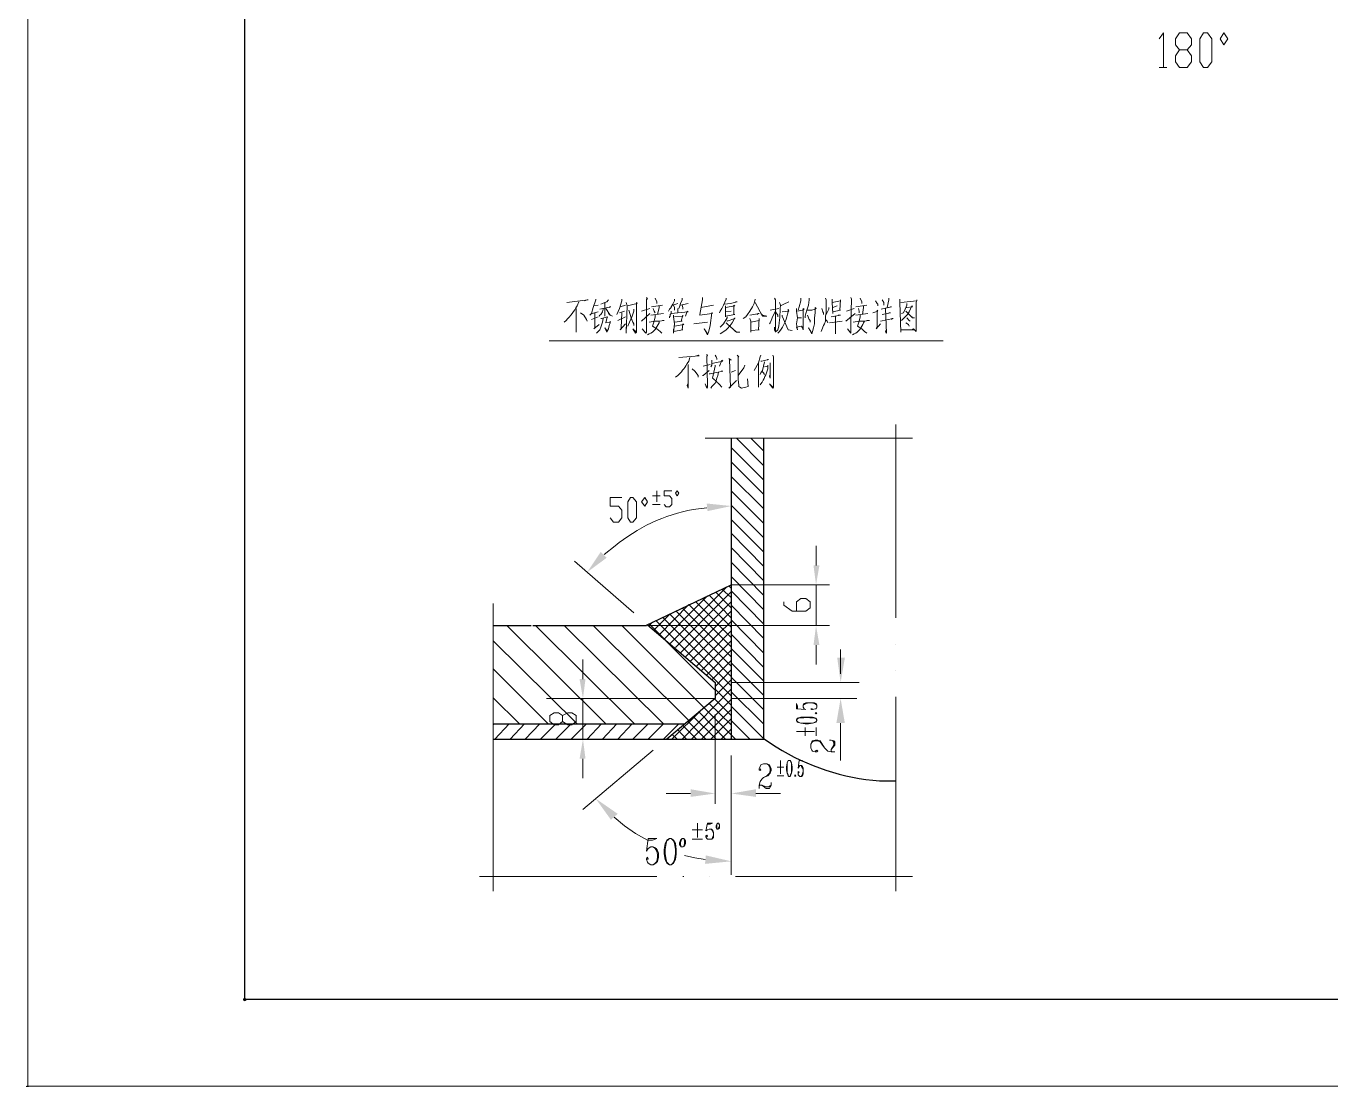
# Model space of a CAD drawing. Header units: millimetres. Extents: x 1435 to 2259, y 1083 to 2249.
# Drawn here: x 1435 to 1712.1, y 1082.7 to 1307.8 of the extents above; entities that cross this region are included whole.
import ezdxf

# ---------------------------------------------------------------- set-up
doc = ezdxf.new("R2010")
doc.units = ezdxf.units.MM
doc.layers.add('1', color=7, linetype='Continuous')

msp = doc.modelspace()

# ---------------------------------------------------------------- hatches: boundary and pattern name
h = msp.add_hatch(color=0)
h.dxf.hatch_style = 2
h.paths.add_polyline_path([(1579.71, 1204.88), (1579.53, 1206.5), (1584.75, 1205.96)])
h = msp.add_hatch(color=0)
h.dxf.hatch_style = 2
h.paths.add_polyline_path([(1558.29, 1194.98), (1557.03, 1196.24), (1554.15, 1191.92)])
h = msp.add_hatch(color=0)
h.dxf.hatch_style = 2
h.paths.add_polyline_path([(1602.21, 1193.36), (1603.47, 1193.36), (1602.75, 1189.22)])
h = msp.add_hatch(color=0)
h.dxf.hatch_style = 2
h.paths.add_polyline_path([(1602.21, 1176.44), (1603.47, 1176.44), (1602.75, 1180.58)])
h = msp.add_hatch(color=0)
h.dxf.hatch_style = 2
h.paths.add_polyline_path([(1608.87, 1173.74), (1607.25, 1173.74), (1607.97, 1168.52)])
h = msp.add_hatch(color=0)
h.dxf.hatch_style = 2
h.paths.add_polyline_path([(1552.53, 1169.24), (1553.79, 1169.24), (1553.25, 1165.1)])
h = msp.add_hatch(color=0)
h.dxf.hatch_style = 2
h.paths.add_polyline_path([(1608.87, 1159.88), (1607.07, 1159.88), (1607.97, 1165.1)])
h = msp.add_hatch(color=0)
h.dxf.hatch_style = 2
h.paths.add_polyline_path([(1552.53, 1152.32), (1553.79, 1152.32), (1553.25, 1156.46)])
h = msp.add_hatch(color=0)
h.dxf.hatch_style = 2
h.paths.add_polyline_path([(1576.11, 1145.84), (1576.11, 1144.22), (1581.33, 1144.94)])
h = msp.add_hatch(color=0)
h.dxf.hatch_style = 2
h.paths.add_polyline_path([(1589.97, 1145.84), (1589.97, 1144.22), (1584.75, 1144.94)])
h = msp.add_hatch(color=0)
h.dxf.hatch_style = 2
h.paths.add_polyline_path([(1559.19, 1139.36), (1560.63, 1140.62), (1555.95, 1143.86)])
h = msp.add_hatch(color=0)
h.dxf.hatch_style = 2
h.paths.add_polyline_path([(1579.35, 1131.8), (1579.17, 1130), (1584.75, 1130.54)])
h = msp.add_hatch(color=0)
h.dxf.hatch_style = 2
h.paths.add_polyline_path([(1481.43, 1100.84), (1481.07, 1101.02), (1481.07, 1101.38), (1481.43, 1101.56), (1481.79, 1101.38), (1481.79, 1101.02)])
h = msp.add_hatch(color=0)
h.dxf.hatch_style = 2
h.paths.add_polyline_path([(1435.35, 1082.66), (1434.99, 1082.66), (1434.99, 1082.84), (1435.35, 1083.02), (1435.53, 1082.84), (1435.53, 1082.66)])

# ---------------------------------------------------------------- linework, layer by layer
at = {"layer": '1', "color": 0, "lineweight": 9}
for points in [[(2259.21, 1082.84), (1435.35, 1082.84), (1435.35, 2249.06), (2259.21, 2249.06), (2259.21, 1082.84)], [(1675.65, 1305.14), (1676.55, 1306.4), (1676.55, 1299.02)], [(1679.97, 1299.02), (1679.07, 1300.28), (1679.07, 1301.54), (1679.97, 1302.8), (1681.59, 1302.8), (1682.49, 1303.88), (1682.49, 1305.14), (1681.59, 1306.4), (1679.97, 1306.4), (1679.07, 1305.14), (1679.07, 1303.88), (1679.97, 1302.8)], [(1685.01, 1299.02), (1684.29, 1300.28), (1684.29, 1305.14), (1685.01, 1306.4), (1685.91, 1306.4), (1686.81, 1305.14), (1686.81, 1300.28), (1685.91, 1299.02), (1685.01, 1299.02)], [(1688.61, 1305.14), (1689.33, 1306.4), (1690.23, 1305.14), (1689.33, 1303.88), (1688.61, 1305.14)], [(1681.59, 1302.8), (1682.49, 1301.54), (1682.49, 1300.28), (1681.59, 1299.02), (1679.97, 1299.02)], [(1675.65, 1299.02), (1677.27, 1299.02)], [(1555.95, 1249.88), (1555.95, 1249.7), (1555.41, 1248.08), (1555.05, 1246.82), (1554.69, 1246.46)], [(1561.53, 1249.88), (1561.53, 1249.52), (1560.99, 1247.9), (1560.45, 1246.64)], [(1566.75, 1250.24), (1566.93, 1249.88), (1566.75, 1249.88), (1566.75, 1245.02), (1566.75, 1242.86), (1566.57, 1242.68), (1565.85, 1243.58), (1566.57, 1242.68)], [(1568.55, 1250.06), (1568.91, 1249.34), (1568.91, 1248.98)], [(1572.69, 1249.88), (1572.69, 1249.52), (1572.33, 1248.8), (1571.97, 1248.26), (1571.97, 1248.08), (1571.61, 1247.72), (1571.43, 1247.36)], [(1574.31, 1250.06), (1574.31, 1249.7), (1573.95, 1248.98), (1573.77, 1248.26), (1573.59, 1247.9)], [(1578.63, 1250.24), (1578.63, 1249.7), (1578.09, 1246.64), (1578.09, 1246.46), (1578.09, 1246.46), (1580.61, 1246.82), (1580.79, 1247), (1580.61, 1247), (1580.25, 1244.3), (1580.07, 1243.4), (1579.89, 1242.86), (1579.71, 1242.32), (1578.99, 1243.58), (1579.71, 1242.5)], [(1583.67, 1250.06), (1583.67, 1249.88), (1583.13, 1248.62), (1582.77, 1247.9), (1582.41, 1247.36), (1582.23, 1247)], [(1589.79, 1249.88), (1589.61, 1248.98), (1589.25, 1248.26), (1588.71, 1247.36), (1588.17, 1246.64), (1587.81, 1246.1), (1587.27, 1245.74)], [(1593.93, 1250.06), (1594.11, 1249.7), (1594.11, 1249.7), (1594.11, 1242.86), (1593.93, 1243.4), (1593.93, 1243.94)], [(1599.51, 1250.06), (1599.51, 1249.52), (1599.15, 1248.26), (1598.97, 1247.54)], [(1601.31, 1250.06), (1601.31, 1249.7), (1601.13, 1248.62), (1600.77, 1247.54), (1600.59, 1246.82), (1600.41, 1246.28), (1600.41, 1245.92)], [(1604.73, 1250.06), (1604.91, 1249.7), (1604.91, 1249.52), (1604.91, 1247), (1604.73, 1246.28), (1604.73, 1245.92), (1604.73, 1245.2), (1604.55, 1244.66), (1604.37, 1244.3), (1604.01, 1243.4), (1603.83, 1243.04)], [(1606.17, 1249.88), (1606.17, 1249.16), (1606.35, 1246.82), (1606.35, 1247.18), (1607.97, 1247.54), (1607.79, 1247.54), (1607.97, 1249.7), (1607.97, 1249.52), (1606.17, 1249.16)], [(1610.13, 1250.24), (1610.31, 1249.88), (1610.31, 1249.88), (1610.13, 1245.02), (1610.13, 1242.86), (1610.13, 1242.68), (1609.41, 1243.58), (1610.13, 1242.68)], [(1612.11, 1250.06), (1612.47, 1249.34), (1612.47, 1248.98)], [(1618.23, 1250.06), (1618.23, 1249.7), (1617.87, 1248.08)], [(1620.57, 1249.88), (1620.57, 1249.16), (1620.75, 1242.86), (1620.75, 1243.4), (1623.63, 1243.4), (1623.45, 1243.58), (1623.09, 1243.4)], [(1549.83, 1249.16), (1554.33, 1249.7), (1554.15, 1249.7), (1553.61, 1249.52)], [(1551.81, 1247.9), (1551.81, 1243.04), (1551.81, 1242.86), (1551.81, 1243.22), (1551.81, 1243.76)], [(1554.15, 1245.2), (1553.97, 1245.56), (1553.43, 1246.46), (1552.71, 1247)], [(1556.49, 1247.18), (1555.23, 1246.82)], [(1555.59, 1248.44), (1556.49, 1248.62)], [(1555.77, 1247), (1555.77, 1243.76), (1555.59, 1243.58), (1556.67, 1244.48)], [(1557.57, 1247.9), (1557.57, 1247.72), (1557.39, 1247.18), (1557.03, 1246.64), (1556.85, 1246.46), (1556.67, 1246.28)], [(1556.85, 1247.72), (1559.19, 1248.26), (1559.01, 1248.26), (1558.83, 1248.08)], [(1558.65, 1249.7), (1558.29, 1249.34), (1557.93, 1249.16), (1557.39, 1248.98), (1557.39, 1248.98), (1557.03, 1248.8)], [(1557.93, 1249.16), (1557.93, 1246.28), (1557.93, 1246.64), (1557.93, 1247)], [(1558.11, 1247.9), (1559.01, 1246.46), (1559.55, 1246.28), (1559.01, 1246.46), (1558.65, 1246.82)], [(1562.07, 1247.36), (1560.99, 1247)], [(1561.17, 1248.26), (1562.25, 1248.62)], [(1561.53, 1247), (1561.35, 1243.76), (1561.17, 1243.4), (1562.25, 1244.66)], [(1562.43, 1249.16), (1562.61, 1248.44), (1562.43, 1242.68), (1562.43, 1243.22), (1562.43, 1243.94)], [(1562.61, 1248.44), (1564.77, 1248.98), (1564.59, 1249.16), (1564.59, 1248.62), (1564.59, 1243.22), (1564.59, 1242.86), (1564.41, 1242.68), (1563.87, 1243.58), (1564.59, 1242.86)], [(1564.05, 1247.72), (1564.05, 1247.36), (1563.69, 1246.28), (1563.15, 1245.02), (1562.79, 1244.12)], [(1562.97, 1247.54), (1563.51, 1245.92), (1563.51, 1245.92), (1563.87, 1245.02), (1564.05, 1244.66), (1564.05, 1244.3)], [(1565.67, 1247.36), (1567.47, 1247.9)], [(1567.83, 1248.26), (1570.17, 1248.62)], [(1568.19, 1247.9), (1568.37, 1247.36), (1568.55, 1247)], [(1569.45, 1248.44), (1569.45, 1248.08), (1569.09, 1246.64)], [(1571.97, 1247.36), (1571.97, 1246.82), (1571.79, 1246.64), (1571.79, 1246.28), (1571.61, 1246.1), (1571.61, 1245.92)], [(1571.97, 1246.82), (1575.57, 1247.18), (1575.39, 1247.36), (1575.03, 1246.28)], [(1572.33, 1248.62), (1573.41, 1248.98)], [(1572.51, 1248.62), (1572.69, 1248.08), (1572.69, 1247.54)], [(1573.41, 1247.9), (1573.41, 1247.54), (1573.41, 1247)], [(1573.95, 1248.62), (1575.57, 1248.98)], [(1574.31, 1248.62), (1574.49, 1248.08), (1574.49, 1247.72)], [(1580.97, 1248.62), (1578.27, 1248.08)], [(1583.31, 1248.8), (1584.57, 1248.98), (1586.01, 1249.34), (1586.01, 1249.34), (1585.65, 1249.34)], [(1583.49, 1248.44), (1583.49, 1248.08), (1583.49, 1247), (1583.49, 1246.1), (1583.49, 1246.28), (1585.47, 1246.64), (1585.29, 1246.64), (1585.29, 1248.62), (1585.47, 1248.44), (1583.49, 1248.08)], [(1584.75, 1247.36), (1583.49, 1247.18)], [(1589.79, 1249.16), (1591.41, 1246.28), (1592.31, 1246.28), (1591.41, 1246.46), (1591.05, 1246.82)], [(1594.11, 1247.36), (1593.57, 1246.28), (1593.21, 1245.38), (1593.03, 1244.84), (1592.85, 1244.66)], [(1593.03, 1247.54), (1594.83, 1247.9)], [(1594.11, 1247.18), (1594.65, 1246.46), (1594.65, 1246.1)], [(1596.99, 1249.34), (1595.91, 1248.8), (1595.19, 1248.44)], [(1598.61, 1247.9), (1598.61, 1247.36), (1598.79, 1245.92), (1598.61, 1244.66), (1598.79, 1243.4), (1598.61, 1243.94), (1599.69, 1244.12), (1599.87, 1243.76), (1600.05, 1243.4), (1600.05, 1245.2), (1600.05, 1247.72), (1600.05, 1247.9), (1600.23, 1247.72), (1599.87, 1247.54), (1598.79, 1247.36)], [(1600.77, 1247.54), (1601.85, 1247.54), (1601.85, 1247.54), (1602.57, 1247.72), (1602.75, 1247.9), (1602.57, 1248.08), (1602.57, 1247), (1602.39, 1245.92), (1602.39, 1244.66), (1602.21, 1243.76), (1602.03, 1243.04), (1601.85, 1242.5), (1601.13, 1243.76), (1601.85, 1242.68)], [(1604.01, 1247.9), (1604.19, 1247.18), (1604.37, 1247), (1604.37, 1246.64)], [(1605.45, 1248.08), (1605.45, 1247.72), (1604.91, 1246.64)], [(1606.35, 1248.08), (1607.25, 1248.44)], [(1609.23, 1247.36), (1610.85, 1247.9)], [(1611.21, 1248.26), (1613.55, 1248.62)], [(1611.75, 1247.9), (1611.93, 1247.36), (1611.93, 1247)], [(1612.83, 1248.44), (1612.83, 1248.08), (1612.65, 1246.64)], [(1614.81, 1247), (1615.89, 1247.36), (1615.71, 1247.54), (1615.71, 1243.94), (1615.53, 1243.58), (1616.43, 1244.66)], [(1615.35, 1249.52), (1615.71, 1248.98), (1615.89, 1248.8), (1615.89, 1248.44)], [(1616.61, 1247.72), (1618.77, 1248.26), (1618.59, 1248.26), (1618.23, 1248.08)], [(1616.79, 1249.7), (1617.15, 1249.16), (1617.15, 1248.8), (1617.15, 1248.62), (1617.15, 1248.98)], [(1616.79, 1246.64), (1618.59, 1247), (1618.41, 1247), (1618.23, 1247)], [(1617.51, 1247.9), (1617.69, 1242.68), (1617.51, 1243.04), (1617.69, 1243.4)], [(1620.75, 1249.16), (1624.17, 1249.52), (1624.17, 1249.7), (1623.99, 1249.16), (1623.99, 1243.58), (1623.99, 1243.04), (1623.63, 1243.4)], [(1622.01, 1248.98), (1622.01, 1248.62), (1621.65, 1247.72), (1621.29, 1247), (1620.93, 1246.82)], [(1621.83, 1248.08), (1622.01, 1248.08), (1623.27, 1248.26), (1623.09, 1248.44), (1622.55, 1247.18), (1622.19, 1246.64), (1621.65, 1246.1), (1621.29, 1245.74), (1620.93, 1245.38)], [(1621.83, 1247.36), (1621.83, 1247.36), (1623.27, 1245.92), (1623.63, 1245.92), (1623.27, 1245.92), (1623.09, 1246.1)], [(1556.49, 1246.1), (1555.05, 1245.56)], [(1557.57, 1245.74), (1557.39, 1245.02), (1557.03, 1243.94), (1556.85, 1243.4), (1556.49, 1243.04), (1556.13, 1242.68)], [(1557.03, 1245.74), (1557.21, 1245.74), (1558.47, 1246.1), (1558.47, 1246.1), (1558.29, 1245.74), (1558.11, 1244.84), (1558.11, 1244.84), (1559.01, 1245.02), (1559.01, 1245.2), (1559.01, 1244.84), (1558.83, 1244.3), (1558.65, 1243.58), (1558.47, 1243.22), (1558.29, 1242.86), (1557.93, 1243.76), (1558.47, 1243.04)], [(1562.25, 1246.1), (1560.63, 1245.38)], [(1565.67, 1245.2), (1567.47, 1246.82)], [(1567.29, 1245.02), (1568.55, 1245.2), (1569.45, 1245.2), (1570.53, 1245.38), (1570.35, 1245.38), (1570.17, 1245.38)], [(1567.65, 1246.46), (1570.35, 1246.82)], [(1568.55, 1246.46), (1568.55, 1246.1), (1568.37, 1245.2), (1568.01, 1244.12), (1568.91, 1243.58), (1569.63, 1243.04), (1569.99, 1242.68)], [(1572.51, 1246.46), (1572.51, 1246.1), (1572.69, 1244.66), (1572.51, 1242.68), (1572.51, 1243.04), (1572.51, 1243.58)], [(1572.69, 1244.12), (1574.67, 1244.48), (1574.49, 1244.66), (1574.31, 1243.4), (1574.49, 1243.4), (1572.51, 1243.04)], [(1572.69, 1246.1), (1574.49, 1246.28), (1574.49, 1246.46), (1574.13, 1245.2), (1574.31, 1245.2), (1572.69, 1245.02)], [(1576.83, 1244.66), (1579.71, 1245.02)], [(1583.85, 1246.1), (1583.85, 1245.92), (1583.13, 1244.66), (1582.41, 1243.94)], [(1583.67, 1244.84), (1583.85, 1244.66), (1585.83, 1242.86), (1586.55, 1242.86), (1585.83, 1242.86), (1585.47, 1243.04)], [(1588.71, 1246.46), (1590.69, 1246.82), (1590.51, 1246.82), (1590.15, 1246.64)], [(1588.71, 1245.74), (1588.89, 1245.2), (1588.89, 1244.12), (1588.89, 1242.86), (1588.89, 1243.22), (1590.69, 1243.4), (1590.51, 1243.4), (1590.69, 1245.74), (1590.69, 1245.38), (1588.89, 1245.02)], [(1595.55, 1246.46), (1595.55, 1246.28), (1596.81, 1243.4), (1597.71, 1243.22), (1596.81, 1243.4), (1596.63, 1243.76)], [(1598.79, 1245.92), (1599.69, 1245.92)], [(1600.95, 1246.46), (1601.31, 1245.56), (1601.49, 1245.38), (1601.49, 1245.02)], [(1604.73, 1245.56), (1605.09, 1245.2), (1605.27, 1244.84)], [(1605.63, 1244.84), (1608.33, 1245.2)], [(1605.99, 1246.1), (1607.97, 1246.46), (1607.79, 1246.46), (1607.43, 1246.46)], [(1606.89, 1246.28), (1606.89, 1242.5), (1606.89, 1243.4)], [(1609.05, 1245.2), (1611.03, 1246.82)], [(1610.67, 1245.02), (1611.93, 1245.2), (1612.83, 1245.2), (1614.09, 1245.38), (1613.91, 1245.38), (1613.55, 1245.38)], [(1611.21, 1246.46), (1613.73, 1246.82)], [(1612.11, 1246.46), (1612.11, 1246.1), (1611.93, 1245.2), (1611.57, 1244.12), (1612.47, 1243.58), (1613.01, 1243.04), (1613.55, 1242.68)], [(1616.43, 1245.2), (1619.13, 1245.74), (1618.95, 1245.74), (1618.77, 1245.56)], [(1621.83, 1244.84), (1622.37, 1244.48), (1622.55, 1244.12)], [(1622.01, 1245.92), (1622.55, 1245.38), (1622.73, 1245.2)], [(1546.05, 1241.06), (1629.75, 1241.06)], [(1573.59, 1237.46), (1577.91, 1237.82), (1577.73, 1238), (1577.37, 1237.82)], [(1575.57, 1236.02), (1575.57, 1235.66), (1575.57, 1231.34), (1575.57, 1230.98), (1575.39, 1231.52), (1575.57, 1231.88)], [(1578.81, 1235.66), (1580.25, 1236.02)], [(1579.53, 1238.18), (1579.71, 1237.82), (1579.53, 1237.82), (1579.71, 1231.52), (1579.71, 1231.16), (1579.53, 1230.98), (1579.17, 1231.88), (1579.53, 1231.16)], [(1580.61, 1236.92), (1580.61, 1236.2), (1580.61, 1235.84), (1580.43, 1235.48), (1580.43, 1235.48)], [(1580.61, 1236.2), (1582.95, 1236.74), (1582.77, 1236.92), (1582.23, 1235.66)], [(1581.33, 1238), (1581.51, 1237.64), (1581.69, 1237.28), (1581.69, 1237.1)], [(1584.21, 1237.28), (1584.75, 1236.92), (1584.39, 1237.1), (1584.57, 1231.16), (1584.21, 1230.98), (1585.83, 1232.6)], [(1586.01, 1238), (1586.37, 1237.64), (1586.19, 1237.64), (1586.19, 1232.78), (1586.37, 1231.7), (1586.37, 1231.34), (1586.55, 1231.16), (1586.91, 1230.98), (1587.81, 1231.16), (1588.35, 1231.34), (1588.35, 1231.34), (1588.17, 1232.96)], [(1591.05, 1238), (1590.87, 1237.64), (1590.51, 1236.38), (1589.61, 1234.76)], [(1590.51, 1236.38), (1590.51, 1231.16), (1590.51, 1232.06)], [(1591.77, 1236.56), (1591.77, 1236.56), (1591.59, 1235.66), (1591.41, 1234.76), (1591.05, 1234.22), (1590.87, 1233.86)], [(1591.05, 1236.74), (1591.05, 1236.74), (1591.23, 1236.74), (1592.67, 1237.1), (1592.49, 1237.1), (1592.31, 1236.92)], [(1593.57, 1238), (1593.75, 1237.64), (1593.75, 1237.64), (1593.75, 1231.52), (1593.75, 1231.52), (1593.75, 1231.16), (1593.57, 1230.98), (1592.85, 1231.88), (1593.57, 1231.16), (1593.75, 1231.34)], [(1593.03, 1236.38), (1593.03, 1236.2), (1593.03, 1236.2), (1593.03, 1233.14), (1592.85, 1233.5), (1593.03, 1233.86)], [(1577.73, 1233.32), (1577.73, 1233.68), (1577.01, 1234.58), (1576.47, 1235.12)], [(1578.63, 1233.68), (1578.81, 1233.68), (1580.07, 1234.76)], [(1580.07, 1234.04), (1580.25, 1234.04), (1580.25, 1234.04), (1582.95, 1234.58), (1582.77, 1234.58), (1582.59, 1234.58)], [(1582.05, 1234.4), (1581.87, 1233.68), (1581.69, 1233.14), (1581.51, 1232.6), (1581.33, 1232.06), (1580.97, 1231.7), (1580.61, 1231.34), (1580.43, 1230.98)], [(1584.75, 1234.4), (1585.65, 1234.76)], [(1586.19, 1233.68), (1587.45, 1235.3), (1587.63, 1235.84)], [(1591.23, 1234.58), (1591.59, 1234.22), (1591.77, 1233.86)], [(1619.67, 1182.2), (1619.67, 1223.24)], [(1623.27, 1220.36), (1579.17, 1220.36)], [(1585.83, 1220.36), (1591.59, 1214.6)], [(1588.89, 1220.36), (1591.59, 1217.66)], [(1584.75, 1218.38), (1591.59, 1211.54)], [(1584.75, 1215.32), (1591.59, 1208.48)], [(1584.75, 1212.26), (1591.59, 1205.42)], [(1568.91, 1206.86), (1568.91, 1209.2)], [(1570.53, 1206.32), (1570.89, 1205.78), (1571.61, 1205.78), (1572.15, 1206.32), (1572.15, 1207.58), (1571.61, 1208.12), (1570.53, 1208.12), (1570.53, 1209.2), (1572.15, 1209.2)], [(1572.87, 1208.66), (1573.23, 1209.2), (1573.59, 1208.66), (1573.23, 1208.12), (1572.87, 1208.66)], [(1584.75, 1209.2), (1591.59, 1202.36)], [(1559.01, 1203.44), (1559.73, 1202.54), (1560.81, 1202.54), (1561.53, 1203.44), (1561.53, 1205.06), (1560.81, 1205.96), (1559.01, 1205.96), (1559.01, 1207.76), (1561.53, 1207.76)], [(1563.33, 1202.54), (1562.79, 1203.44), (1562.79, 1206.86), (1563.33, 1207.76), (1563.87, 1207.76), (1564.59, 1206.86), (1564.59, 1203.44), (1563.87, 1202.54), (1563.33, 1202.54)], [(1565.67, 1206.86), (1566.39, 1207.76), (1566.93, 1206.86), (1566.39, 1205.96), (1565.67, 1206.86)], [(1568.01, 1208.12), (1569.63, 1208.12)], [(1568.01, 1206.32), (1569.63, 1206.32)], [(1584.75, 1206.14), (1591.59, 1199.3)], [(1584.75, 1203.08), (1591.59, 1196.24)], [(1584.75, 1200.2), (1591.59, 1193.18)], [(1584.75, 1197.14), (1591.59, 1190.12)], [(1602.75, 1193.36), (1602.75, 1197.5)], [(1551.45, 1194.26), (1564.05, 1183.28)], [(1584.75, 1194.08), (1591.59, 1187.06)], [(1584.75, 1188.5), (1584.21, 1189.04)], [(1584.75, 1191.02), (1591.59, 1184)], [(1584.75, 1189.22), (1605.63, 1189.22)], [(1602.75, 1189.22), (1602.75, 1180.58)], [(1579.71, 1186.88), (1570.53, 1177.7)], [(1583.67, 1188.68), (1571.79, 1176.8)], [(1584.75, 1187.78), (1572.87, 1175.9)], [(1584.75, 1180.22), (1578.63, 1186.34)], [(1584.75, 1182.2), (1580.07, 1187.06)], [(1584.75, 1184.36), (1581.51, 1187.6)], [(1584.75, 1186.52), (1582.77, 1188.32)], [(1584.75, 1187.96), (1591.59, 1180.94)], [(1598.61, 1183.64), (1598.61, 1185.62), (1599.51, 1186.34), (1600.59, 1186.34), (1601.49, 1185.62), (1601.49, 1184.36), (1600.59, 1183.64), (1597.71, 1183.64), (1595.91, 1184.9), (1595.91, 1185.62)], [(1534.17, 1185.26), (1534.17, 1124.24)], [(1575.75, 1185.08), (1569.45, 1178.6)], [(1584.75, 1171.94), (1573.05, 1183.64)], [(1584.75, 1185.62), (1573.95, 1174.82)], [(1584.75, 1173.92), (1574.31, 1184.36)], [(1584.75, 1183.64), (1575.03, 1173.92)], [(1584.75, 1176.08), (1575.75, 1185.08)], [(1584.75, 1178.06), (1577.19, 1185.62)], [(1584.75, 1184.9), (1591.59, 1177.88)], [(1537.05, 1180.58), (1558.11, 1159.7)], [(1543.17, 1180.58), (1564.23, 1159.7)], [(1549.29, 1180.58), (1570.35, 1159.7)], [(1555.41, 1180.58), (1575.75, 1160.42)], [(1561.53, 1180.58), (1578.99, 1163.12)], [(1567.11, 1180.58), (1605.63, 1180.58)], [(1568.01, 1181.3), (1567.29, 1180.58)], [(1570.89, 1177.34), (1567.29, 1180.94)], [(1571.79, 1183.1), (1568.37, 1179.68)], [(1584.75, 1165.64), (1568.73, 1181.66)], [(1584.75, 1167.8), (1570.17, 1182.38)], [(1584.75, 1169.78), (1571.61, 1183.1)], [(1584.75, 1181.48), (1576.11, 1173.02)], [(1584.75, 1181.84), (1591.59, 1174.82)], [(1584.75, 1179.5), (1577.37, 1171.94)], [(1584.75, 1178.78), (1591.59, 1171.76)], [(1534.17, 1177.34), (1551.99, 1159.7)], [(1570.53, 1177.7), (1581.33, 1166.9)], [(1584.75, 1177.34), (1578.45, 1171.04)], [(1584.75, 1175.36), (1579.53, 1170.14)], [(1584.75, 1175.72), (1591.59, 1168.88)], [(1602.75, 1176.44), (1602.75, 1172.3)], [(1607.97, 1175.54), (1607.97, 1170.32)], [(1619.67, 1176.62), (1619.67, 1176.62)], [(1553.25, 1169.24), (1553.25, 1173.38)], [(1584.75, 1173.2), (1580.61, 1169.06)], [(1584.75, 1172.66), (1591.59, 1165.82)], [(1534.17, 1171.4), (1545.87, 1159.7)], [(1584.75, 1171.22), (1581.33, 1167.62)], [(1584.75, 1169.6), (1591.59, 1162.76)], [(1619.67, 1171.04), (1619.67, 1171.04)], [(1584.75, 1167.08), (1574.31, 1156.46)], [(1584.75, 1169.06), (1581.33, 1165.64)], [(1584.75, 1163.66), (1581.33, 1167.08)], [(1611.93, 1168.52), (1584.75, 1168.52), (1611.39, 1168.52)], [(1534.17, 1165.28), (1539.75, 1159.7)], [(1577.91, 1165.1), (1545.51, 1165.1)], [(1581.33, 1165.1), (1550.37, 1165.1)], [(1553.25, 1165.1), (1553.25, 1156.46)], [(1584.75, 1164.92), (1576.29, 1156.46)], [(1584.75, 1159.52), (1580.07, 1164.02)], [(1584.75, 1161.5), (1581.15, 1165.1)], [(1584.75, 1166.54), (1591.59, 1159.7)], [(1584.75, 1165.1), (1611.39, 1165.1)], [(1598.61, 1162.94), (1600.59, 1162.76), (1600.23, 1162.94), (1600.05, 1163.3), (1600.05, 1163.66), (1600.23, 1164.02), (1600.59, 1164.2), (1601.31, 1164.2), (1601.67, 1164.2), (1602.39, 1164.2), (1602.75, 1164.02), (1602.93, 1163.66), (1602.93, 1163.3), (1602.75, 1162.94), (1602.57, 1162.94), (1602.03, 1162.76), (1601.85, 1162.76), (1601.67, 1162.94), (1601.85, 1162.94), (1602.03, 1162.94)], [(1598.61, 1162.94), (1598.61, 1164.02)], [(1598.79, 1162.94), (1598.79, 1163.48), (1598.61, 1164.02)], [(1600.05, 1163.66), (1600.23, 1163.84), (1600.59, 1164.02), (1601.31, 1164.2), (1601.67, 1164.2), (1602.39, 1164.02), (1602.75, 1163.84), (1602.93, 1163.66)], [(1619.67, 1124.24), (1619.67, 1165.46)], [(1551.81, 1160.24), (1550.91, 1159.52), (1550.01, 1159.52), (1548.93, 1160.24), (1548.93, 1161.5), (1548.03, 1162.04), (1547.13, 1162.04), (1546.23, 1161.5), (1546.23, 1160.24), (1547.13, 1159.52), (1548.03, 1159.52), (1548.93, 1160.24)], [(1548.93, 1161.5), (1550.01, 1162.04), (1550.91, 1162.04), (1551.81, 1161.5), (1551.81, 1160.24)], [(1578.27, 1162.58), (1572.15, 1156.46)], [(1581.51, 1156.46), (1576.65, 1161.32)], [(1583.49, 1156.46), (1577.91, 1162.22)], [(1584.75, 1162.76), (1578.45, 1156.46)], [(1584.75, 1157.36), (1578.99, 1163.12)], [(1581.33, 1161.68), (1581.33, 1142.78)], [(1584.75, 1163.48), (1591.59, 1156.64)], [(1598.61, 1160.42), (1598.79, 1160.06), (1599.51, 1159.88), (1600.41, 1159.7), (1601.13, 1159.7), (1602.03, 1159.88), (1602.75, 1160.06), (1602.93, 1160.42), (1602.93, 1160.6), (1602.75, 1160.96), (1602.03, 1161.14), (1601.13, 1161.14), (1600.41, 1161.14), (1599.51, 1161.14), (1598.79, 1160.96), (1598.61, 1160.6), (1598.61, 1160.42), (1598.79, 1160.24), (1598.97, 1160.06), (1599.51, 1159.88), (1600.41, 1159.88), (1601.13, 1159.88), (1602.03, 1159.88), (1602.57, 1160.06), (1602.75, 1160.24), (1602.93, 1160.42)], [(1602.57, 1162.04), (1602.75, 1161.86), (1602.93, 1162.04), (1602.75, 1162.04), (1602.57, 1162.04)], [(1534.17, 1159.52), (1534.35, 1159.7)], [(1534.53, 1156.46), (1537.59, 1159.7)], [(1537.77, 1156.46), (1540.83, 1159.7)], [(1541.01, 1156.46), (1544.07, 1159.7)], [(1544.25, 1156.46), (1547.49, 1159.7)], [(1547.49, 1156.46), (1550.73, 1159.7)], [(1550.73, 1156.46), (1553.97, 1159.7)], [(1554.15, 1156.46), (1557.21, 1159.7)], [(1557.39, 1156.46), (1560.45, 1159.7)], [(1560.63, 1156.46), (1563.69, 1159.7)], [(1563.87, 1156.46), (1567.11, 1159.7)], [(1567.11, 1156.46), (1570.35, 1159.7)], [(1570.35, 1156.46), (1573.59, 1159.7)], [(1575.21, 1156.46), (1573.41, 1158.44)], [(1577.37, 1156.46), (1574.49, 1159.34)], [(1579.35, 1156.46), (1575.57, 1160.24)], [(1584.75, 1160.78), (1580.43, 1156.46)], [(1584.75, 1158.62), (1582.59, 1156.46)], [(1584.75, 1160.42), (1588.71, 1156.46)], [(1600.41, 1157.18), (1600.41, 1158.98)], [(1602.75, 1157.18), (1602.75, 1158.98)], [(1607.97, 1159.88), (1607.97, 1151.96)], [(1552.71, 1156.46), (1555.95, 1156.46)], [(1571.07, 1156.46), (1571.07, 1156.46)], [(1573.23, 1156.46), (1572.15, 1157.54)], [(1584.75, 1156.64), (1584.57, 1156.46)], [(1584.75, 1157.36), (1585.65, 1156.46)], [(1598.61, 1158.08), (1602.39, 1158.08)], [(1602.57, 1153.94), (1602.93, 1154.12), (1603.11, 1153.94), (1602.93, 1153.76), (1602.57, 1153.76), (1602.03, 1153.94), (1601.85, 1154.12), (1601.67, 1154.66), (1601.67, 1155.38), (1601.85, 1155.92), (1602.03, 1156.1), (1602.57, 1156.28), (1603.11, 1156.28), (1603.65, 1156.1), (1604.01, 1155.56), (1604.55, 1154.66), (1604.91, 1154.3), (1605.27, 1153.94), (1605.99, 1153.76), (1606.71, 1153.76)], [(1601.67, 1155.38), (1601.85, 1155.74), (1602.03, 1155.92), (1602.57, 1156.1), (1603.11, 1156.1), (1603.65, 1155.92), (1604.01, 1155.38), (1604.55, 1154.66)], [(1605.99, 1154.3), (1606.71, 1155.2), (1606.71, 1155.92), (1606.53, 1156.1), (1605.99, 1156.28), (1605.63, 1156.28)], [(1606.35, 1153.76), (1605.99, 1153.94), (1605.99, 1154.3), (1606.53, 1155.2), (1606.53, 1155.74), (1606.35, 1156.1), (1605.99, 1156.28)], [(1568.19, 1154.12), (1553.25, 1141.52)], [(1584.75, 1127.66), (1584.75, 1153.04)], [(1584.75, 1153.04), (1584.75, 1144.04)], [(1553.25, 1152.32), (1553.25, 1148.18)], [(1590.87, 1150.16), (1591.05, 1149.98), (1590.87, 1149.8), (1590.69, 1149.98), (1590.69, 1150.16), (1590.87, 1150.7), (1591.05, 1151.06), (1591.59, 1151.24), (1592.31, 1151.24), (1592.85, 1151.06), (1593.03, 1150.7), (1593.21, 1150.16), (1593.21, 1149.8), (1593.03, 1149.26), (1592.49, 1148.72), (1591.59, 1148.36), (1591.23, 1148), (1590.87, 1147.46), (1590.69, 1146.74), (1590.69, 1146.02)], [(1592.31, 1151.24), (1592.67, 1151.06), (1592.85, 1150.7), (1593.03, 1150.16), (1593.03, 1149.8), (1592.85, 1149.26), (1592.31, 1148.72), (1591.59, 1148.36)], [(1594.47, 1150.52), (1595.91, 1150.52)], [(1595.19, 1151.96), (1595.19, 1149.08)], [(1596.99, 1151.96), (1596.81, 1151.96), (1596.63, 1151.42), (1596.45, 1150.52), (1596.45, 1149.98), (1596.63, 1149.26), (1596.81, 1148.72), (1596.99, 1148.54), (1597.17, 1148.54), (1597.35, 1148.72), (1597.53, 1149.26), (1597.71, 1149.98), (1597.71, 1150.52), (1597.53, 1151.42), (1597.35, 1151.96), (1597.17, 1151.96), (1596.99, 1151.96), (1596.81, 1151.96), (1596.63, 1151.42), (1596.63, 1150.52), (1596.63, 1149.98), (1596.63, 1149.26), (1596.81, 1148.9), (1596.81, 1148.72), (1596.99, 1148.54)], [(1597.17, 1148.54), (1597.35, 1148.9), (1597.53, 1149.26), (1597.53, 1149.98), (1597.53, 1150.52), (1597.53, 1151.42), (1597.35, 1151.78), (1597.35, 1151.96), (1597.17, 1151.96)], [(1599.15, 1151.96), (1598.97, 1150.34), (1599.15, 1150.7), (1599.33, 1150.88), (1599.69, 1150.88), (1599.87, 1150.7), (1600.05, 1150.34), (1600.05, 1149.98), (1600.05, 1149.62), (1600.05, 1149.08), (1599.87, 1148.72), (1599.69, 1148.54), (1599.33, 1148.54), (1599.15, 1148.72), (1598.97, 1148.9), (1598.97, 1149.26), (1598.97, 1149.44), (1598.97, 1149.62), (1599.15, 1149.44), (1598.97, 1149.26)], [(1599.15, 1151.96), (1599.87, 1151.96)], [(1599.15, 1151.96), (1599.51, 1151.96), (1599.87, 1151.96)], [(1599.69, 1150.88), (1599.69, 1150.7), (1599.87, 1150.34), (1600.05, 1149.98), (1600.05, 1149.62), (1599.87, 1149.08), (1599.69, 1148.72), (1599.69, 1148.54)], [(1591.23, 1146.74), (1592.13, 1146.02), (1592.85, 1146.02), (1593.03, 1146.38), (1593.21, 1146.74), (1593.21, 1147.28)], [(1594.47, 1148.72), (1595.91, 1148.72)], [(1598.25, 1148.9), (1598.25, 1148.72), (1598.25, 1148.54), (1598.43, 1148.72), (1598.25, 1148.9)], [(1576.11, 1144.94), (1570.89, 1144.94)], [(1589.97, 1144.94), (1595.19, 1144.94)], [(1590.69, 1146.56), (1590.87, 1146.74), (1591.23, 1146.74), (1592.13, 1146.38), (1592.67, 1146.38), (1593.03, 1146.56), (1593.21, 1146.74)], [(1559.91, 1139.9), (1562.07, 1138.1), (1564.41, 1136.48), (1566.93, 1135.04)], [(1576.47, 1137.2), (1578.63, 1137.2)], [(1577.55, 1138.64), (1577.55, 1135.58)], [(1579.71, 1138.64), (1580.79, 1138.64)], [(1579.71, 1138.46), (1580.25, 1138.46), (1580.79, 1138.64)], [(1580.25, 1137.38), (1580.61, 1137.2), (1580.79, 1137.02), (1580.97, 1136.48), (1580.97, 1136.12), (1580.79, 1135.58), (1580.61, 1135.22), (1580.25, 1135.22)], [(1582.05, 1138.64), (1581.87, 1138.64), (1581.69, 1138.46), (1581.51, 1138.1), (1581.51, 1137.74), (1581.69, 1137.38)], [(1581.87, 1138.64), (1581.69, 1138.46), (1581.69, 1138.1), (1581.69, 1137.74), (1581.69, 1137.38), (1581.87, 1137.38), (1582.23, 1137.56), (1582.23, 1137.92), (1582.23, 1138.28), (1582.05, 1138.64)], [(1581.87, 1137.38), (1582.05, 1137.56), (1582.23, 1137.92), (1582.23, 1138.28), (1582.05, 1138.64)], [(1567.11, 1135.4), (1568.91, 1135.4)], [(1567.11, 1135.04), (1568.01, 1135.04), (1568.91, 1135.4)], [(1568.19, 1133.6), (1568.55, 1133.24), (1568.91, 1132.7), (1569.09, 1131.98), (1569.09, 1131.44), (1568.91, 1130.54), (1568.55, 1130.18), (1568.19, 1129.82)], [(1571.61, 1135.4), (1571.07, 1135.04), (1570.71, 1134.32), (1570.53, 1133.06), (1570.53, 1132.16), (1570.71, 1130.9), (1571.07, 1130.18), (1571.61, 1129.82), (1571.97, 1129.82), (1572.51, 1130.18), (1572.87, 1130.9), (1573.05, 1132.16), (1573.05, 1133.06), (1572.87, 1134.32), (1572.51, 1135.04), (1571.97, 1135.4), (1571.61, 1135.4), (1571.25, 1135.04), (1571.07, 1134.86), (1570.89, 1134.32), (1570.71, 1133.06), (1570.71, 1132.16), (1570.89, 1130.9), (1571.07, 1130.36), (1571.25, 1130.18), (1571.61, 1129.82)], [(1571.97, 1129.82), (1572.33, 1130.18), (1572.51, 1130.36), (1572.69, 1130.9), (1572.87, 1132.16), (1572.87, 1133.06), (1572.69, 1134.32), (1572.51, 1134.86), (1572.33, 1135.04), (1571.97, 1135.4)], [(1574.67, 1135.4), (1574.31, 1135.4), (1573.95, 1135.04), (1573.77, 1134.5), (1573.77, 1134.14), (1574.13, 1133.6)], [(1574.31, 1135.4), (1574.13, 1135.04), (1573.95, 1134.5), (1573.95, 1134.14), (1574.13, 1133.6), (1574.49, 1133.6), (1574.85, 1133.78), (1575.03, 1134.32), (1575.03, 1134.86), (1574.67, 1135.4)], [(1574.49, 1133.6), (1574.67, 1133.78), (1574.85, 1134.32), (1574.85, 1134.86), (1574.67, 1135.4)], [(1576.47, 1135.22), (1578.63, 1135.22)], [(1574.85, 1131.8), (1577.01, 1131.26), (1579.17, 1130.9)], [(1531.29, 1127.3), (1568.91, 1127.3)], [(1574.49, 1127.3), (1574.67, 1127.3)], [(1580.07, 1127.3), (1580.07, 1127.3)], [(1585.65, 1127.3), (1623.27, 1127.3)]]:
    msp.add_lwpolyline(points, dxfattribs=at)
at = {"layer": '1', "color": 0, "lineweight": 25}
for points in [[(2240.67, 1101.2), (1481.43, 1101.2), (1481.43, 2230.7), (2240.67, 2230.7), (2240.67, 1101.2)], [(1584.75, 1220.36), (1584.75, 1156.46)], [(1591.59, 1220.36), (1591.59, 1156.46)], [(1566.57, 1180.58), (1584.75, 1189.22)], [(1534.17, 1180.58), (1542.27, 1180.58)], [(1542.63, 1180.58), (1566.75, 1180.58)], [(1566.93, 1180.76), (1581.33, 1168.52)], [(1581.33, 1168.52), (1581.33, 1165.1)], [(1581.33, 1165.1), (1571.07, 1156.46)], [(1534.17, 1159.7), (1574.85, 1159.7)], [(1534.17, 1156.46), (1591.77, 1156.46)]]:
    msp.add_lwpolyline(points, dxfattribs=at)
at = {"layer": '1', "color": 0, "lineweight": 9}
for points, knots in [([(1552.35, 1249.34), (1552.35, 1249.34), (1551.99, 1248.44), (1551.99, 1248.44), (1551.45, 1247.36), (1550.55, 1246.28), (1549.65, 1245.38), (1549.65, 1245.38), (1549.29, 1245.02), (1549.29, 1245.02)], [0, 0, 0, 0, 1, 1, 1, 2, 2, 2, 3, 3, 3, 3]), ([(1595.01, 1249.16), (1595.01, 1249.16), (1595.19, 1248.62), (1595.19, 1248.62), (1595.01, 1246.46), (1595.19, 1245.56), (1594.65, 1243.4), (1594.65, 1243.4), (1594.29, 1243.04), (1594.29, 1243.04)], [0, 0, 0, 0, 1, 1, 1, 2, 2, 2, 3, 3, 3, 3]), ([(1595.55, 1247.18), (1595.55, 1247.18), (1596.99, 1247.36), (1596.99, 1247.36), (1596.99, 1247.36), (1596.81, 1247.72), (1596.81, 1247.72), (1596.81, 1247.72), (1596.81, 1247.18), (1596.81, 1247.18), (1596.63, 1245.92), (1595.91, 1244.12), (1595.01, 1243.04), (1595.01, 1243.04), (1594.65, 1242.68), (1594.65, 1242.68)], [0, 0, 0, 0, 1, 1, 1, 2, 2, 2, 3, 3, 3, 4, 4, 4, 5, 5, 5, 5]), ([(1569.45, 1245.2), (1569.45, 1245.2), (1569.45, 1244.84), (1569.45, 1244.84), (1568.91, 1243.94), (1568.37, 1242.86), (1567.29, 1242.5), (1567.29, 1242.5), (1566.93, 1242.32), (1566.93, 1242.32)], [0, 0, 0, 0, 1, 1, 1, 2, 2, 2, 3, 3, 3, 3]), ([(1583.85, 1245.38), (1583.85, 1245.38), (1583.85, 1245.2), (1583.85, 1245.2), (1583.85, 1245.2), (1585.47, 1245.74), (1585.47, 1245.74), (1585.47, 1245.74), (1585.47, 1245.92), (1585.47, 1245.92), (1585.47, 1245.92), (1584.93, 1244.84), (1584.93, 1244.84), (1584.39, 1244.12), (1583.85, 1243.4), (1582.95, 1242.86), (1582.95, 1242.86), (1582.41, 1242.5), (1582.41, 1242.5)], [0, 0, 0, 0, 1, 1, 1, 2, 2, 2, 3, 3, 3, 4, 4, 4, 5, 5, 5, 6, 6, 6, 6]), ([(1613.01, 1245.2), (1613.01, 1245.2), (1612.83, 1244.84), (1612.83, 1244.84), (1612.47, 1243.94), (1611.75, 1242.86), (1610.85, 1242.5), (1610.85, 1242.5), (1610.49, 1242.32), (1610.49, 1242.32)], [0, 0, 0, 0, 1, 1, 1, 2, 2, 2, 3, 3, 3, 3]), ([(1575.93, 1237.46), (1575.93, 1237.46), (1575.75, 1236.74), (1575.75, 1236.74), (1574.67, 1235.12), (1574.67, 1234.94), (1573.41, 1233.68), (1573.41, 1233.68), (1572.87, 1233.32), (1572.87, 1233.32)], [0, 0, 0, 0, 1, 1, 1, 2, 2, 2, 3, 3, 3, 3]), ([(1581.33, 1235.84), (1581.33, 1235.84), (1581.33, 1235.66), (1581.33, 1235.66), (1581.33, 1235.66), (1580.79, 1233.14), (1580.79, 1233.14), (1580.79, 1233.14), (1580.97, 1232.96), (1580.97, 1232.96), (1581.51, 1232.42), (1582.05, 1232.06), (1582.59, 1231.34), (1582.59, 1231.34), (1582.77, 1231.16), (1582.77, 1231.16)], [0, 0, 0, 0, 1, 1, 1, 2, 2, 2, 3, 3, 3, 4, 4, 4, 5, 5, 5, 5]), ([(1591.77, 1235.48), (1591.77, 1235.48), (1592.49, 1235.66), (1592.49, 1235.66), (1592.49, 1235.66), (1592.49, 1235.84), (1592.49, 1235.84), (1592.49, 1235.84), (1592.49, 1235.12), (1592.49, 1235.12), (1592.13, 1233.86), (1591.77, 1232.96), (1591.05, 1231.88), (1591.05, 1231.88), (1590.87, 1231.7), (1590.87, 1231.7)], [0, 0, 0, 0, 1, 1, 1, 2, 2, 2, 3, 3, 3, 4, 4, 4, 5, 5, 5, 5]), ([(1579.53, 1205.6), (1579.53, 1205.6), (1576.65, 1205.24), (1576.65, 1205.24), (1570.71, 1204.16), (1564.59, 1201.28), (1560.09, 1197.5), (1560.09, 1197.5), (1557.75, 1195.7), (1557.75, 1195.7)], [0, 0, 0, 0, 1, 1, 1, 2, 2, 2, 3, 3, 3, 3]), ([(1602.93, 1160.6), (1602.93, 1160.6), (1602.75, 1160.78), (1602.75, 1160.78), (1602.21, 1161.14), (1599.33, 1161.14), (1598.79, 1160.78), (1598.79, 1160.78), (1598.61, 1160.6), (1598.61, 1160.6)], [0, 0, 0, 0, 1, 1, 1, 2, 2, 2, 3, 3, 3, 3]), ([(1579.71, 1138.64), (1579.71, 1138.64), (1579.35, 1137.02), (1579.35, 1137.02), (1579.35, 1137.02), (1579.71, 1137.2), (1579.71, 1137.2), (1579.71, 1137.2), (1580.07, 1137.38), (1580.07, 1137.38), (1580.79, 1137.56), (1581.15, 1136.84), (1580.97, 1136.12), (1580.97, 1136.12), (1580.97, 1135.58), (1580.97, 1135.58), (1580.97, 1135.58), (1580.61, 1135.22), (1580.61, 1135.22), (1580.61, 1135.22), (1580.25, 1135.22), (1580.25, 1135.22), (1580.25, 1135.22), (1580.07, 1135.22), (1580.07, 1135.22), (1580.07, 1135.22), (1579.71, 1135.22), (1579.71, 1135.22), (1579.71, 1135.22), (1579.53, 1135.4), (1579.53, 1135.4), (1579.53, 1135.4), (1579.35, 1135.76), (1579.35, 1135.76), (1579.35, 1135.76), (1579.35, 1135.94), (1579.35, 1135.94), (1579.35, 1135.94), (1579.53, 1136.12), (1579.53, 1136.12), (1579.53, 1136.12), (1579.71, 1135.94), (1579.71, 1135.94), (1579.71, 1135.94), (1579.53, 1135.76), (1579.53, 1135.76)], [0, 0, 0, 0, 1, 1, 1, 2, 2, 2, 3, 3, 3, 4, 4, 4, 5, 5, 5, 6, 6, 6, 7, 7, 7, 8, 8, 8, 9, 9, 9, 10, 10, 10, 11, 11, 11, 12, 12, 12, 13, 13, 13, 14, 14, 14, 15, 15, 15, 15]), ([(1567.11, 1135.4), (1567.11, 1135.4), (1566.75, 1132.7), (1566.75, 1132.7), (1566.75, 1132.7), (1567.11, 1133.24), (1567.11, 1133.24), (1567.11, 1133.24), (1567.65, 1133.6), (1567.65, 1133.6), (1568.91, 1133.78), (1569.45, 1132.52), (1569.27, 1131.44), (1569.27, 1131.44), (1569.09, 1130.54), (1569.09, 1130.54), (1569.09, 1130.54), (1568.73, 1130.18), (1568.73, 1130.18), (1568.73, 1130.18), (1568.19, 1129.82), (1568.19, 1129.82), (1568.19, 1129.82), (1567.65, 1129.82), (1567.65, 1129.82), (1567.65, 1129.82), (1567.11, 1130.18), (1567.11, 1130.18), (1567.11, 1130.18), (1566.93, 1130.36), (1566.93, 1130.36), (1566.93, 1130.36), (1566.75, 1130.9), (1566.75, 1130.9), (1566.75, 1130.9), (1566.75, 1131.08), (1566.75, 1131.08), (1566.75, 1131.08), (1566.93, 1131.44), (1566.93, 1131.44), (1566.93, 1131.44), (1567.11, 1131.08), (1567.11, 1131.08), (1567.11, 1131.08), (1566.93, 1130.9), (1566.93, 1130.9)], [0, 0, 0, 0, 1, 1, 1, 2, 2, 2, 3, 3, 3, 4, 4, 4, 5, 5, 5, 6, 6, 6, 7, 7, 7, 8, 8, 8, 9, 9, 9, 10, 10, 10, 11, 11, 11, 12, 12, 12, 13, 13, 13, 14, 14, 14, 15, 15, 15, 15])]:
    msp.add_open_spline(points, degree=3, knots=knots, dxfattribs=at)
at = {"layer": '1', "color": 0, "lineweight": 25}
msp.add_open_spline([(1591.59, 1156.64), (1591.59, 1156.64), (1594.29, 1154.84), (1594.29, 1154.84), (1600.95, 1150.7), (1608.51, 1148.18), (1616.25, 1147.64), (1616.25, 1147.64), (1619.67, 1147.64), (1619.67, 1147.64)], degree=3, knots=[0, 0, 0, 0, 1, 1, 1, 2, 2, 2, 3, 3, 3, 3], dxfattribs=at)

doc.saveas('drawing.dxf')
